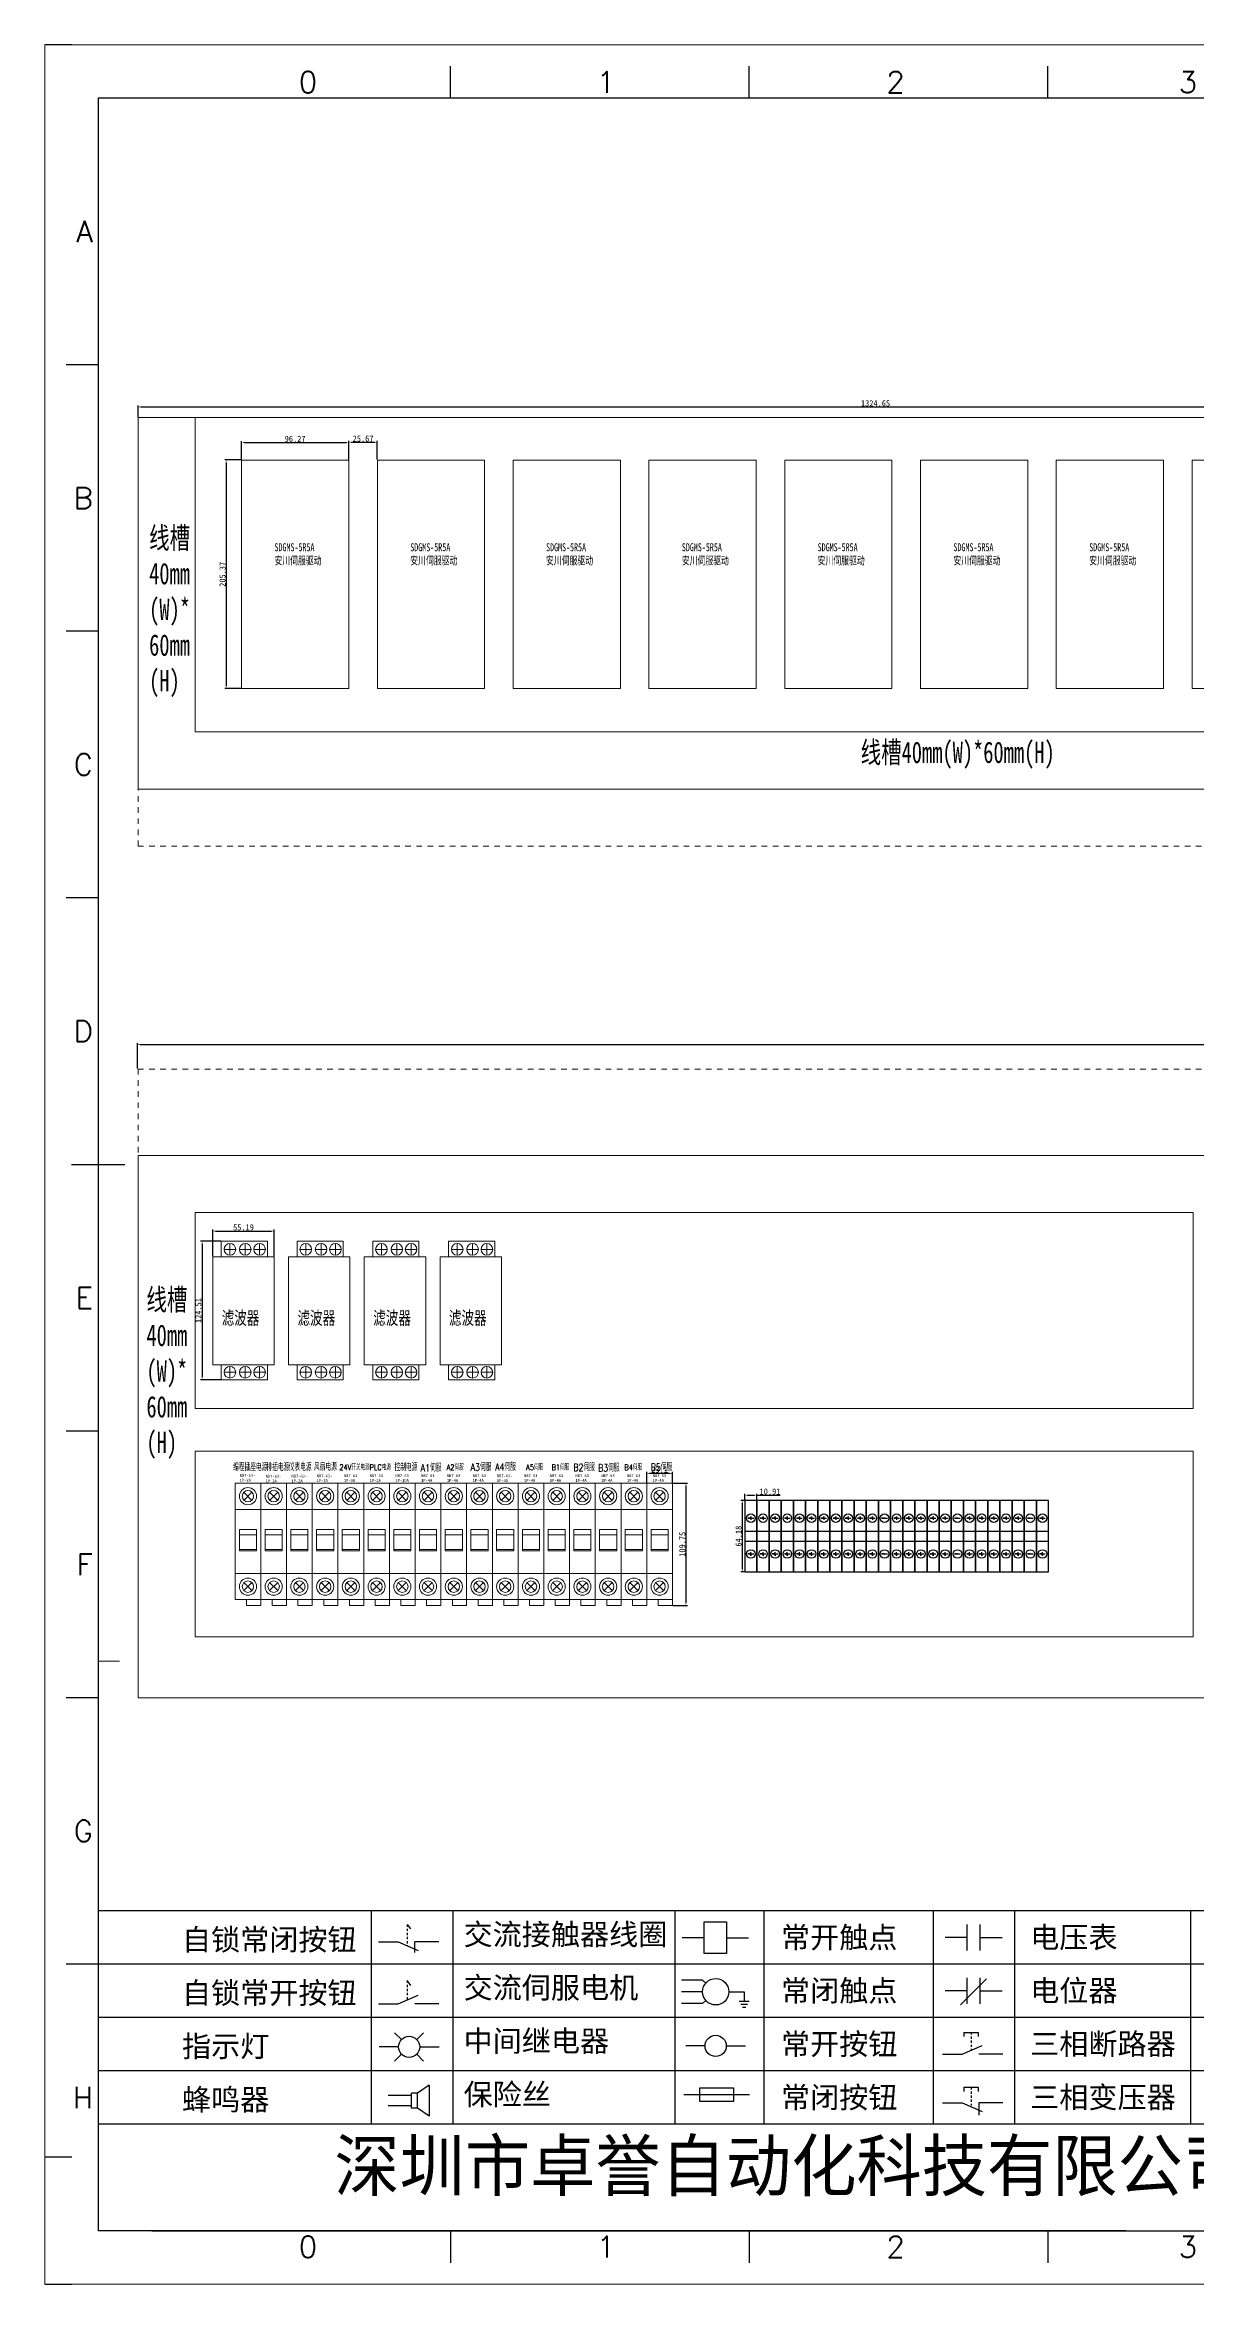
# Model space of a CAD drawing. Extents: x 33864 to 41687, y -3582 to -110.
# Drawn here: x 36451 to 37484, y -2121 to -110 of the extents above; entities that cross this region are included whole.
import ezdxf
from ezdxf.enums import TextEntityAlignment as Align

# ---------------------------------------------------------------- set-up
doc = ezdxf.new("R2010")
doc.units = 0
doc.header["$MEASUREMENT"] = 0
doc.linetypes.add('10', pattern=[20, 5, -5, 5, -5])
for name, color, linetype in [('AE_BOR', 1, 'Continuous'), ('TEXT', 2, 'Continuous'), ('细实线层', 7, 'Continuous')]:
    doc.layers.add(name, color=color, linetype=linetype)
doc.styles.add('ST', font='', dxfattribs={"width": 0.8, "height": 300})
doc.styles.add('WD', font='romans.shx', dxfattribs={"bigfont": 'gbcbig.shx'})
doc.styles.add('宋', font='', dxfattribs={"width": 0.7})
doc.styles.add('汉字', font='')
doc.styles.get('ST').set_extended_font_data('SimSun')
doc.styles.get('宋').set_extended_font_data('SimSun')
doc.styles.get('汉字').set_extended_font_data('新宋体')
doc.dimstyles.new('AM_ISO', dxfattribs={"dimtxt": 5.5, "dimasz": 2.5, "dimexe": 1.25, "dimexo": 0.5, "dimgap": 0.5, "dimtad": 1, "dimdsep": 46, "dimtxsty": 'Standard', "dimcen": 0, "dimclrd": 5, "dimclre": 5, "dimclrt": 1, "dimadec": 0, "dimazin": 2, "dimtp": 0.1, "dimtm": 0.1, "dimtfac": 0.71, "dimtmove": 0, "dimatfit": 3, "dimfxl": 1, "dimtfillclr": 6, "dimlwd": -1, "dimlwe": -1, "dimarcsym": 0})

# ---------------------------------------------------------------- blocks, each defined once
blk = doc.blocks.new('NB7-1P')
at = {"lineweight": 0}
for p, q in [((6.2, 69.5), (11.8, 75.2)), ((6.2, 75.2), (11.8, 69.5)), ((3, 45.3), (15, 45.3)), ((3, 35.2), (15, 35.2)), ((6.2, 12), (11.8, 6.3)), ((6.2, 6.3), (11.8, 12))]:
    blk.add_line(p, q, dxfattribs=at)
for points in [[(0, 81.5), (18, 81.5), (18, 0), (0, 0)], [(18, 63.2), (0, 63.2), (0, 18.2), (18, 18.2)], [(3, 49.2), (15, 49.2), (15, 34.2), (3, 34.2)], [(8, 0), (18, 0), (18, -4), (8, -4)]]:
    blk.add_lwpolyline(points, close=True, dxfattribs=at)
for centre, radius in [((9, 72.4), 6), ((9, 72.4), 4), ((9, 9.1), 6), ((9, 9.1), 4)]:
    blk.add_circle(centre, radius, dxfattribs=at)
at = {"lineweight": 0, "style": 'WD', "width": 0.8}
for tag, p in [('断路器', (9, 93.5)), ('回路编号', (9, 89.5)), ('注释', (9, 85.5))]:
    blk.add_attdef(tag, text='', height=3, dxfattribs=at).set_placement(p, align=Align.MIDDLE)
blk = doc.blocks.new('*D109')
at = {"layer": 'Defpoints', "color": 0, "lineweight": 0}
for p in [(39226.3, -1007.7), (36534, -1029.6), (39226.3, -1029.6)]:
    blk.add_point(p, dxfattribs=at)
at = {"layer": '细实线层', "color": 5}
for p, q in [((36534, -1029.1), (36534, -1006.5)), ((36536.5, -1007.7), (39223.8, -1007.7)), ((39226.3, -1029.1), (39226.3, -1006.5))]:
    blk.add_line(p, q, dxfattribs=at)
at = {"layer": '细实线层', "color": 5, "lineweight": 0}
for points in [[(36536.5, -1007.3), (36536.5, -1008.2), (36534, -1007.7)], [(39223.8, -1008.2), (39223.8, -1007.3), (39226.3, -1007.7)]]:
    blk.add_solid(points, dxfattribs=at)
at = {"layer": '细实线层', "color": 1, "lineweight": 0, "insert": (37880.1, -1004.5), "char_height": 5.5, "attachment_point": 5}
blk.add_mtext('2097', dxfattribs=at)
blk = doc.blocks.new('*D121')
at = {"layer": 'Defpoints', "color": 0, "lineweight": 0}
for p in [(37079.5, -1417.2), (37090.4, -1412.5), (37090.4, -1417.2)]:
    blk.add_point(p, dxfattribs=at)
at = {"layer": '细实线层', "color": 5}
for p, q in [((37079.5, -1416.7), (37079.5, -1411.2)), ((37082, -1412.5), (37087.9, -1412.5)), ((37090.4, -1416.7), (37090.4, -1411.2)), ((37090.4, -1412.5), (37111.3, -1412.5))]:
    blk.add_line(p, q, dxfattribs=at)
at = {"layer": '细实线层', "color": 5, "lineweight": 0}
for points in [[(37082, -1412.1), (37082, -1412.9), (37079.5, -1412.5)], [(37087.9, -1412.9), (37087.9, -1412.1), (37090.4, -1412.5)]]:
    blk.add_solid(points, dxfattribs=at)
at = {"layer": '细实线层', "color": 1, "lineweight": 0, "insert": (37102.1, -1409.2), "char_height": 5.5, "attachment_point": 5}
blk.add_mtext('10.91', dxfattribs=at)
blk = doc.blocks.new('*D122')
at = {"layer": 'Defpoints', "color": 0, "lineweight": 0}
for p in [(37079.5, -1417.2), (37077.2, -1481.3), (37079.5, -1481.3)]:
    blk.add_point(p, dxfattribs=at)
at = {"layer": '细实线层', "color": 5}
for p, q in [((37079, -1417.2), (37075.9, -1417.2)), ((37077.2, -1419.7), (37077.2, -1478.8)), ((37079, -1481.3), (37075.9, -1481.3))]:
    blk.add_line(p, q, dxfattribs=at)
at = {"layer": '细实线层', "color": 5, "lineweight": 0}
for points in [[(37077.6, -1419.7), (37076.8, -1419.7), (37077.2, -1417.2)], [(37076.8, -1478.8), (37077.6, -1478.8), (37077.2, -1481.3)]]:
    blk.add_solid(points, dxfattribs=at)
at = {"layer": '细实线层', "color": 1, "lineweight": 0, "insert": (37073.9, -1449.3), "char_height": 5.5, "attachment_point": 5, "rotation": 90}
blk.add_mtext('64.18', dxfattribs=at)
blk = doc.blocks.new('*D144')
at = {"layer": 'Defpoints', "color": 0, "lineweight": 0}
for p in [(37014.5, -1401.7), (37014.5, -1511.5), (37026.6, -1511.5)]:
    blk.add_point(p, dxfattribs=at)
at = {"layer": '细实线层', "color": 5}
for p, q in [((37015, -1401.7), (37027.9, -1401.7)), ((37026.6, -1404.2), (37026.6, -1509)), ((37015, -1511.5), (37027.9, -1511.5))]:
    blk.add_line(p, q, dxfattribs=at)
at = {"layer": '细实线层', "color": 5, "lineweight": 0}
for points in [[(37027.1, -1404.2), (37026.2, -1404.2), (37026.6, -1401.7)], [(37026.2, -1509), (37027.1, -1509), (37026.6, -1511.5)]]:
    blk.add_solid(points, dxfattribs=at)
at = {"layer": '细实线层', "color": 1, "lineweight": 0, "insert": (37023.4, -1456.6), "char_height": 5.5, "attachment_point": 5, "rotation": 90}
blk.add_mtext('109.75', dxfattribs=at)
blk = doc.blocks.new('*D157')
at = {"layer": 'Defpoints', "color": 0, "lineweight": 0}
for p in [(36609.4, -1184.3), (36592.1, -1308.8), (36609.4, -1308.8)]:
    blk.add_point(p, dxfattribs=at)
at = {"layer": '细实线层', "color": 5}
for p, q in [((36608.9, -1184.3), (36590.8, -1184.3)), ((36592.1, -1186.8), (36592.1, -1306.3)), ((36608.9, -1308.8), (36590.8, -1308.8))]:
    blk.add_line(p, q, dxfattribs=at)
at = {"layer": '细实线层', "color": 5, "lineweight": 0}
for points in [[(36592.5, -1186.8), (36591.7, -1186.8), (36592.1, -1184.3)], [(36591.7, -1306.3), (36592.5, -1306.3), (36592.1, -1308.8)]]:
    blk.add_solid(points, dxfattribs=at)
at = {"layer": '细实线层', "color": 1, "lineweight": 0, "insert": (36588.8, -1246.6), "char_height": 5.5, "attachment_point": 5, "rotation": 90}
blk.add_mtext('124.51', dxfattribs=at)
blk = doc.blocks.new('*D158')
at = {"layer": 'Defpoints', "color": 0, "lineweight": 0}
for p in [(36656.9, -1175.2), (36601.7, -1198.4), (36656.9, -1198.4)]:
    blk.add_point(p, dxfattribs=at)
at = {"layer": '细实线层', "color": 5}
for p, q in [((36601.7, -1197.9), (36601.7, -1173.9)), ((36604.2, -1175.2), (36654.4, -1175.2)), ((36656.9, -1197.9), (36656.9, -1173.9))]:
    blk.add_line(p, q, dxfattribs=at)
at = {"layer": '细实线层', "color": 5, "lineweight": 0}
for points in [[(36604.2, -1174.8), (36604.2, -1175.6), (36601.7, -1175.2)], [(36654.4, -1175.6), (36654.4, -1174.8), (36656.9, -1175.2)]]:
    blk.add_solid(points, dxfattribs=at)
at = {"layer": '细实线层', "color": 1, "lineweight": 0, "insert": (36629.3, -1171.9), "char_height": 5.5, "attachment_point": 5}
blk.add_mtext('55.19', dxfattribs=at)
blk = doc.blocks.new('*D166')
at = {"layer": 'Defpoints', "color": 0, "lineweight": 0}
for p in [(36627.6, -482.5), (36723.9, -466.8), (36723.9, -482.5)]:
    blk.add_point(p, dxfattribs=at)
at = {"layer": '细实线层', "color": 5}
for p, q in [((36627.6, -482), (36627.6, -465.5)), ((36630.1, -466.8), (36721.4, -466.8)), ((36723.9, -482), (36723.9, -465.5))]:
    blk.add_line(p, q, dxfattribs=at)
at = {"layer": '细实线层', "color": 5, "lineweight": 0}
for points in [[(36630.1, -466.3), (36630.1, -467.2), (36627.6, -466.8)], [(36721.4, -467.2), (36721.4, -466.3), (36723.9, -466.8)]]:
    blk.add_solid(points, dxfattribs=at)
at = {"layer": '细实线层', "color": 1, "lineweight": 0, "insert": (36675.7, -463.5), "char_height": 5.5, "attachment_point": 5}
blk.add_mtext('96.27', dxfattribs=at)
blk = doc.blocks.new('*D167')
at = {"layer": 'Defpoints', "color": 0, "lineweight": 0}
for p in [(36627.6, -482.5), (36613.7, -687.9), (36627.6, -687.9)]:
    blk.add_point(p, dxfattribs=at)
at = {"layer": '细实线层', "color": 5}
for p, q in [((36627.1, -482.5), (36612.5, -482.5)), ((36613.7, -485), (36613.7, -685.4)), ((36627.1, -687.9), (36612.5, -687.9))]:
    blk.add_line(p, q, dxfattribs=at)
at = {"layer": '细实线层', "color": 5, "lineweight": 0}
for points in [[(36614.1, -485), (36613.3, -485), (36613.7, -482.5)], [(36613.3, -685.4), (36614.1, -685.4), (36613.7, -687.9)]]:
    blk.add_solid(points, dxfattribs=at)
at = {"layer": '细实线层', "color": 1, "lineweight": 0, "insert": (36610.5, -585.2), "char_height": 5.5, "attachment_point": 5, "rotation": 90}
blk.add_mtext('205.37', dxfattribs=at)
blk = doc.blocks.new('*D168')
at = {"layer": 'Defpoints', "color": 0, "lineweight": 0}
for p in [(37859.3, -434.8), (36534.6, -444.4), (37859.3, -444.4)]:
    blk.add_point(p, dxfattribs=at)
at = {"layer": '细实线层', "color": 5}
for p, q in [((36534.6, -443.9), (36534.6, -433.6)), ((36537.1, -434.8), (37856.8, -434.8)), ((37859.3, -443.9), (37859.3, -433.6))]:
    blk.add_line(p, q, dxfattribs=at)
at = {"layer": '细实线层', "color": 5, "lineweight": 0}
for points in [[(36537.1, -434.4), (36537.1, -435.3), (36534.6, -434.8)], [(37856.8, -435.3), (37856.8, -434.4), (37859.3, -434.8)]]:
    blk.add_solid(points, dxfattribs=at)
at = {"layer": '细实线层', "color": 1, "lineweight": 0, "insert": (37196.9, -431.6), "char_height": 5.5, "attachment_point": 5}
blk.add_mtext('1324.65', dxfattribs=at)
blk = doc.blocks.new('*D196')
at = {"layer": 'Defpoints', "color": 0, "lineweight": 0}
for p in [(36723.9, -482.5), (36749.5, -466.5), (36749.5, -482.5)]:
    blk.add_point(p, dxfattribs=at)
at = {"layer": '细实线层', "color": 5}
for p, q in [((36723.9, -482), (36723.9, -465.3)), ((36726.4, -466.5), (36747, -466.5)), ((36749.5, -482), (36749.5, -465.3))]:
    blk.add_line(p, q, dxfattribs=at)
at = {"layer": '细实线层', "color": 5, "lineweight": 0}
for points in [[(36726.4, -466.1), (36726.4, -466.9), (36723.9, -466.5)], [(36747, -466.9), (36747, -466.1), (36749.5, -466.5)]]:
    blk.add_solid(points, dxfattribs=at)
at = {"layer": '细实线层', "color": 1, "lineweight": 0, "insert": (36736.7, -463.3), "char_height": 5.5, "attachment_point": 5}
blk.add_mtext('25.67', dxfattribs=at)
blk = doc.blocks.new('*D197')
at = {"layer": 'Defpoints', "color": 0, "lineweight": 0}
for p in [(36991.4, -1401.7), (37014.5, -1392.8), (37014.5, -1401.7)]:
    blk.add_point(p, dxfattribs=at)
at = {"layer": '细实线层', "color": 5}
for p, q in [((36991.4, -1401.2), (36991.4, -1391.6)), ((36993.9, -1392.8), (37012, -1392.8)), ((37014.5, -1401.2), (37014.5, -1391.6))]:
    blk.add_line(p, q, dxfattribs=at)
at = {"layer": '细实线层', "color": 5, "lineweight": 0}
for points in [[(36993.9, -1392.4), (36993.9, -1393.3), (36991.4, -1392.8)], [(37012, -1393.3), (37012, -1392.4), (37014.5, -1392.8)]]:
    blk.add_solid(points, dxfattribs=at)
at = {"layer": '细实线层', "color": 1, "lineweight": 0, "insert": (37003, -1389.6), "char_height": 5.5, "attachment_point": 5}
blk.add_mtext('23.1', dxfattribs=at)

msp = doc.modelspace()

# ---------------------------------------------------------------- linework, layer by layer
for p, q in [((39248.303, -157.401), (36498.834, -157.401)), ((36498.834, -157.401), (36498.834, -2073.408)), ((37084.923, -1433.208), (37084.923, -1431.668)), ((37084.923, -1431.668), (37084.923, -1434.748)), ((37095.833, -1433.208), (37095.833, -1431.668)), ((37095.833, -1431.668), (37095.833, -1434.748)), ((37106.744, -1433.208), (37106.744, -1431.668)), ((37106.744, -1431.668), (37106.744, -1434.748)), ((37117.654, -1433.208), (37117.654, -1431.668)), ((37117.654, -1431.668), (37117.654, -1434.748)), ((37128.565, -1433.208), (37128.565, -1431.668)), ((37128.565, -1431.668), (37128.565, -1434.748)), ((37139.475, -1433.208), (37139.475, -1431.668)), ((37139.475, -1431.668), (37139.475, -1434.748)), ((37150.385, -1433.208), (37150.385, -1431.668)), ((37150.385, -1431.668), (37150.385, -1434.748)), ((37161.296, -1433.208), (37161.296, -1431.668)), ((37161.296, -1431.668), (37161.296, -1434.748)), ((37172.206, -1433.208), (37172.206, -1431.668)), ((37172.206, -1431.668), (37172.206, -1434.748)), ((37183.117, -1433.208), (37183.117, -1431.668)), ((37183.117, -1431.668), (37183.117, -1434.748)), ((37194.027, -1433.208), (37194.027, -1431.668)), ((37194.027, -1431.668), (37194.027, -1434.748)), ((37215.848, -1433.208), (37215.848, -1431.668)), ((37215.848, -1431.668), (37215.848, -1434.748)), ((37226.758, -1433.208), (37226.758, -1431.668)), ((37226.758, -1431.668), (37226.758, -1434.748)), ((37237.668, -1433.208), (37237.668, -1431.668)), ((37237.668, -1431.668), (37237.668, -1434.748)), ((37248.579, -1433.208), (37248.579, -1431.668)), ((37248.579, -1431.668), (37248.579, -1434.748)), ((37259.489, -1433.208), (37259.489, -1431.668)), ((37259.489, -1431.668), (37259.489, -1434.748)), ((37281.31, -1433.208), (37281.31, -1431.668)), ((37281.31, -1431.668), (37281.31, -1434.748)), ((37292.22, -1433.208), (37292.22, -1431.668)), ((37292.22, -1431.668), (37292.22, -1434.748)), ((37303.131, -1433.208), (37303.131, -1431.668)), ((37303.131, -1431.668), (37303.131, -1434.748)), ((37314.041, -1433.208), (37314.041, -1431.668)), ((37314.041, -1431.668), (37314.041, -1434.748)), ((37324.952, -1433.208), (37324.952, -1431.668)), ((37324.952, -1431.668), (37324.952, -1434.748)), ((37346.772, -1433.208), (37346.772, -1431.668)), ((37346.772, -1431.668), (37346.772, -1434.748)), ((36547.022, -2073.408), (39224.641, -2073.408))]:
    msp.add_line(p, q)
at = {"lineweight": 0}
for p, q in [((36534.605, -444.405), (36534.605, -778.134)), ((36585.948, -444.405), (36585.948, -726.791)), ((36617.151, -1186.413), (36617.151, -1196.833)), ((36630.946, -1186.413), (36630.946, -1196.833)), ((36643.782, -1186.413), (36643.782, -1196.833)), ((36685.18, -1186.413), (36685.18, -1196.833)), ((36698.975, -1186.413), (36698.975, -1196.833)), ((36711.811, -1186.413), (36711.811, -1196.833)), ((36753.21, -1186.413), (36753.21, -1196.833)), ((36767.005, -1186.413), (36767.005, -1196.833)), ((36779.841, -1186.413), (36779.841, -1196.833)), ((36821.239, -1186.413), (36821.239, -1196.833)), ((36835.034, -1186.413), (36835.034, -1196.833)), ((36847.87, -1186.413), (36847.87, -1196.833)), ((36601.707, -1198.37), (36656.901, -1198.37)), ((36611.941, -1191.623), (36622.361, -1191.623)), ((36625.736, -1191.623), (36636.155, -1191.623)), ((36638.572, -1191.623), (36648.992, -1191.623)), ((36669.736, -1198.37), (36724.93, -1198.37)), ((36679.971, -1191.623), (36690.39, -1191.623)), ((36693.766, -1191.623), (36704.185, -1191.623)), ((36706.602, -1191.623), (36717.021, -1191.623)), ((36737.766, -1198.37), (36792.96, -1198.37)), ((36748, -1191.623), (36758.42, -1191.623)), ((36761.795, -1191.623), (36772.214, -1191.623)), ((36774.631, -1191.623), (36785.051, -1191.623)), ((36805.795, -1198.37), (36860.989, -1198.37)), ((36816.03, -1191.623), (36826.449, -1191.623)), ((36829.824, -1191.623), (36840.244, -1191.623)), ((36842.661, -1191.623), (36853.08, -1191.623)), ((36611.941, -1302.07), (36622.361, -1302.07)), ((36617.151, -1296.861), (36617.151, -1307.28)), ((36625.736, -1302.07), (36636.155, -1302.07)), ((36630.946, -1296.861), (36630.946, -1307.28)), ((36638.572, -1302.07), (36648.992, -1302.07)), ((36643.782, -1296.861), (36643.782, -1307.28)), ((36679.971, -1302.07), (36690.39, -1302.07)), ((36685.18, -1296.861), (36685.18, -1307.28)), ((36693.766, -1302.07), (36704.185, -1302.07)), ((36698.975, -1296.861), (36698.975, -1307.28)), ((36706.602, -1302.07), (36717.021, -1302.07)), ((36711.811, -1296.861), (36711.811, -1307.28)), ((36748, -1302.07), (36758.42, -1302.07)), ((36753.21, -1296.861), (36753.21, -1307.28)), ((36761.795, -1302.07), (36772.214, -1302.07)), ((36767.005, -1296.861), (36767.005, -1307.28)), ((36774.631, -1302.07), (36785.051, -1302.07)), ((36779.841, -1296.861), (36779.841, -1307.28)), ((36816.03, -1302.07), (36826.449, -1302.07)), ((36821.239, -1296.861), (36821.239, -1307.28)), ((36829.824, -1302.07), (36840.244, -1302.07)), ((36835.034, -1296.861), (36835.034, -1307.28)), ((36842.661, -1302.07), (36853.08, -1302.07)), ((36847.87, -1296.861), (36847.87, -1307.28))]:
    msp.add_line(p, q, dxfattribs=at)
at = {"color": 0}
for p, q in [((37079.468, -1444.76), (37352.227, -1444.76)), ((37084.923, -1433.208), (37082.356, -1433.208)), ((37082.356, -1433.208), (37087.49, -1433.208)), ((37095.833, -1433.208), (37093.266, -1433.208)), ((37093.266, -1433.208), (37098.401, -1433.208)), ((37106.744, -1433.208), (37104.177, -1433.208)), ((37104.177, -1433.208), (37109.311, -1433.208)), ((37117.654, -1433.208), (37115.087, -1433.208)), ((37115.087, -1433.208), (37120.221, -1433.208)), ((37128.565, -1433.208), (37125.997, -1433.208)), ((37125.997, -1433.208), (37131.132, -1433.208)), ((37139.475, -1433.208), (37136.908, -1433.208)), ((37136.908, -1433.208), (37142.042, -1433.208)), ((37150.385, -1433.208), (37147.818, -1433.208)), ((37147.818, -1433.208), (37152.953, -1433.208)), ((37161.296, -1433.208), (37158.729, -1433.208)), ((37158.729, -1433.208), (37163.863, -1433.208)), ((37172.206, -1433.208), (37169.639, -1433.208)), ((37169.639, -1433.208), (37174.773, -1433.208)), ((37183.117, -1433.208), (37180.549, -1433.208)), ((37180.549, -1433.208), (37185.684, -1433.208)), ((37194.027, -1433.208), (37191.46, -1433.208)), ((37191.46, -1433.208), (37196.594, -1433.208)), ((37204.937, -1433.208), (37202.37, -1433.208)), ((37202.37, -1433.208), (37207.504, -1433.208)), ((37215.848, -1433.208), (37213.281, -1433.208)), ((37213.281, -1433.208), (37218.415, -1433.208)), ((37226.758, -1433.208), (37224.191, -1433.208)), ((37224.191, -1433.208), (37229.325, -1433.208)), ((37237.668, -1433.208), (37235.101, -1433.208)), ((37235.101, -1433.208), (37240.236, -1433.208)), ((37248.579, -1433.208), (37246.012, -1433.208)), ((37246.012, -1433.208), (37251.146, -1433.208)), ((37259.489, -1433.208), (37256.922, -1433.208)), ((37256.922, -1433.208), (37262.056, -1433.208)), ((37270.4, -1433.208), (37267.832, -1433.208)), ((37267.832, -1433.208), (37272.967, -1433.208)), ((37281.31, -1433.208), (37278.743, -1433.208)), ((37278.743, -1433.208), (37283.877, -1433.208)), ((37292.22, -1433.208), (37289.653, -1433.208)), ((37289.653, -1433.208), (37294.788, -1433.208)), ((37303.131, -1433.208), (37300.564, -1433.208)), ((37300.564, -1433.208), (37305.698, -1433.208)), ((37314.041, -1433.208), (37311.474, -1433.208)), ((37311.474, -1433.208), (37316.608, -1433.208)), ((37324.952, -1433.208), (37322.384, -1433.208)), ((37322.384, -1433.208), (37327.519, -1433.208)), ((37335.862, -1433.208), (37333.295, -1433.208)), ((37333.295, -1433.208), (37338.429, -1433.208)), ((37346.772, -1433.208), (37344.205, -1433.208)), ((37344.205, -1433.208), (37349.339, -1433.208)), ((37079.468, -1453.745), (37352.227, -1453.745)), ((37084.923, -1465.297), (37082.356, -1465.297)), ((37082.356, -1465.297), (37087.49, -1465.297)), ((37084.923, -1466.838), (37084.923, -1463.757)), ((37084.923, -1465.297), (37084.923, -1466.838)), ((37095.833, -1465.297), (37093.266, -1465.297)), ((37093.266, -1465.297), (37098.401, -1465.297)), ((37095.833, -1466.838), (37095.833, -1463.757)), ((37095.833, -1465.297), (37095.833, -1466.838)), ((37106.744, -1465.297), (37104.177, -1465.297)), ((37104.177, -1465.297), (37109.311, -1465.297)), ((37106.744, -1466.838), (37106.744, -1463.757)), ((37106.744, -1465.297), (37106.744, -1466.838)), ((37117.654, -1465.297), (37115.087, -1465.297)), ((37115.087, -1465.297), (37120.221, -1465.297)), ((37117.654, -1466.838), (37117.654, -1463.757)), ((37117.654, -1465.297), (37117.654, -1466.838)), ((37128.565, -1465.297), (37125.997, -1465.297)), ((37125.997, -1465.297), (37131.132, -1465.297)), ((37128.565, -1466.838), (37128.565, -1463.757)), ((37128.565, -1465.297), (37128.565, -1466.838)), ((37139.475, -1465.297), (37136.908, -1465.297)), ((37136.908, -1465.297), (37142.042, -1465.297)), ((37139.475, -1466.838), (37139.475, -1463.757)), ((37139.475, -1465.297), (37139.475, -1466.838)), ((37150.385, -1465.297), (37147.818, -1465.297)), ((37147.818, -1465.297), (37152.953, -1465.297)), ((37150.385, -1466.838), (37150.385, -1463.757)), ((37150.385, -1465.297), (37150.385, -1466.838)), ((37161.296, -1465.297), (37158.729, -1465.297)), ((37158.729, -1465.297), (37163.863, -1465.297)), ((37161.296, -1466.838), (37161.296, -1463.757)), ((37161.296, -1465.297), (37161.296, -1466.838)), ((37172.206, -1465.297), (37169.639, -1465.297)), ((37169.639, -1465.297), (37174.773, -1465.297)), ((37172.206, -1466.838), (37172.206, -1463.757)), ((37172.206, -1465.297), (37172.206, -1466.838)), ((37183.117, -1465.297), (37180.549, -1465.297)), ((37180.549, -1465.297), (37185.684, -1465.297)), ((37183.117, -1466.838), (37183.117, -1463.757)), ((37183.117, -1465.297), (37183.117, -1466.838)), ((37194.027, -1465.297), (37191.46, -1465.297)), ((37191.46, -1465.297), (37196.594, -1465.297)), ((37194.027, -1466.838), (37194.027, -1463.757)), ((37194.027, -1465.297), (37194.027, -1466.838)), ((37204.937, -1465.297), (37202.37, -1465.297)), ((37202.37, -1465.297), (37207.504, -1465.297)), ((37215.848, -1465.297), (37213.281, -1465.297)), ((37213.281, -1465.297), (37218.415, -1465.297)), ((37215.848, -1466.838), (37215.848, -1463.757)), ((37215.848, -1465.297), (37215.848, -1466.838)), ((37226.758, -1465.297), (37224.191, -1465.297)), ((37224.191, -1465.297), (37229.325, -1465.297)), ((37226.758, -1466.838), (37226.758, -1463.757)), ((37226.758, -1465.297), (37226.758, -1466.838)), ((37237.668, -1465.297), (37235.101, -1465.297)), ((37235.101, -1465.297), (37240.236, -1465.297)), ((37237.668, -1466.838), (37237.668, -1463.757)), ((37237.668, -1465.297), (37237.668, -1466.838)), ((37248.579, -1465.297), (37246.012, -1465.297)), ((37246.012, -1465.297), (37251.146, -1465.297)), ((37248.579, -1466.838), (37248.579, -1463.757)), ((37248.579, -1465.297), (37248.579, -1466.838)), ((37259.489, -1465.297), (37256.922, -1465.297)), ((37256.922, -1465.297), (37262.056, -1465.297)), ((37259.489, -1466.838), (37259.489, -1463.757)), ((37259.489, -1465.297), (37259.489, -1466.838)), ((37270.4, -1465.297), (37267.832, -1465.297)), ((37267.832, -1465.297), (37272.967, -1465.297)), ((37281.31, -1465.297), (37278.743, -1465.297)), ((37278.743, -1465.297), (37283.877, -1465.297)), ((37281.31, -1466.838), (37281.31, -1463.757)), ((37281.31, -1465.297), (37281.31, -1466.838)), ((37292.22, -1465.297), (37289.653, -1465.297)), ((37289.653, -1465.297), (37294.788, -1465.297)), ((37292.22, -1466.838), (37292.22, -1463.757)), ((37292.22, -1465.297), (37292.22, -1466.838)), ((37303.131, -1465.297), (37300.564, -1465.297)), ((37300.564, -1465.297), (37305.698, -1465.297)), ((37303.131, -1466.838), (37303.131, -1463.757)), ((37303.131, -1465.297), (37303.131, -1466.838)), ((37314.041, -1465.297), (37311.474, -1465.297)), ((37311.474, -1465.297), (37316.608, -1465.297)), ((37314.041, -1466.838), (37314.041, -1463.757)), ((37314.041, -1465.297), (37314.041, -1466.838)), ((37324.952, -1465.297), (37322.384, -1465.297)), ((37322.384, -1465.297), (37327.519, -1465.297)), ((37324.952, -1466.838), (37324.952, -1463.757)), ((37324.952, -1465.297), (37324.952, -1466.838)), ((37335.862, -1465.297), (37333.295, -1465.297)), ((37333.295, -1465.297), (37338.429, -1465.297)), ((37346.772, -1465.297), (37344.205, -1465.297)), ((37344.205, -1465.297), (37349.339, -1465.297)), ((37346.772, -1466.838), (37346.772, -1463.757)), ((37346.772, -1465.297), (37346.772, -1466.838))]:
    msp.add_line(p, q, dxfattribs=at)
at = {"lineweight": 9, "ltscale": 0.1}
for p, q in [((36498.834, -1561.558), (36517.989, -1561.558)), ((37421.726, -2073.408), (37703.969, -2073.408))]:
    msp.add_line(p, q, dxfattribs=at)
at = {"linetype": 'ByBlock'}
for p, q in [((39248.303, -1786.007), (36498.834, -1786.007)), ((36776.265, -1798.235), (36776.265, -1800.296)), ((36776.265, -1798.235), (36779.2, -1801.926)), ((36776.265, -1801.936), (36776.265, -1803.996)), ((36776.265, -1805.636), (36776.265, -1807.697)), ((36776.265, -1809.337), (36776.265, -1811.398)), ((37042.894, -1810.011), (37023.229, -1810.011)), ((37063.028, -1810.011), (37082.693, -1810.011)), ((37279.067, -1809.738), (37259.402, -1809.738)), ((37279.067, -1821.401), (37279.067, -1798.076)), ((37290.784, -1821.401), (37290.784, -1798.076)), ((37290.784, -1809.738), (37310.449, -1809.738)), ((36750.499, -1813.765), (36768.291, -1813.765)), ((36768.291, -1813.765), (36786.282, -1821.48)), ((36776.265, -1813.037), (36776.265, -1815.098)), ((36776.265, -1816.738), (36776.265, -1817.185)), ((36783.067, -1823.318), (36783.067, -1813.765)), ((36804.779, -1813.765), (36783.067, -1813.765)), ((39248.303, -1833.907), (36498.834, -1833.907)), ((36779.65, -1853), (36776.265, -1848.549)), ((36776.265, -1848.549), (36776.265, -1850.61)), ((37041.511, -1848.093), (37022.646, -1848.093)), ((37041.511, -1848.093), (37044.495, -1850.74)), ((37296.431, -1846.966), (37273.3, -1870.319)), ((37279.067, -1869.301), (37279.067, -1845.976)), ((37290.784, -1869.301), (37290.784, -1845.976)), ((36750.499, -1869.472), (36768.291, -1869.472)), ((36768.291, -1869.472), (36786.282, -1861.758)), ((36776.265, -1852.25), (36776.265, -1854.311)), ((36776.265, -1855.95), (36776.265, -1858.011)), ((36776.265, -1859.651), (36776.265, -1861.712)), ((36776.265, -1863.352), (36776.265, -1865.413)), ((36804.779, -1869.472), (36783.067, -1869.472)), ((37041.511, -1858.597), (37022.646, -1858.597)), ((37041.511, -1869.101), (37022.646, -1869.101)), ((37041.511, -1869.101), (37044.495, -1866.454)), ((37065.188, -1858.597), (37078.88, -1858.597)), ((37074.375, -1866.934), (37083.386, -1866.934)), ((37075.831, -1869.768), (37081.93, -1869.768)), ((37078.88, -1858.597), (37078.88, -1866.934)), ((37279.067, -1857.639), (37259.402, -1857.639)), ((37290.784, -1857.639), (37310.449, -1857.639)), ((39248.303, -1881.807), (36498.834, -1881.807)), ((37077.311, -1872.436), (37080.449, -1872.436)), ((36768.541, -1908.09), (36751.165, -1908.09)), ((36765.041, -1895.368), (36771.184, -1901.511)), ((36791.056, -1895.368), (36784.913, -1901.511)), ((36787.556, -1908.09), (36804.932, -1908.09)), ((37043.842, -1907.212), (37026.466, -1907.212)), ((37062.857, -1907.212), (37080.233, -1907.212)), ((37274.732, -1914.719), (37292.723, -1907.005)), ((37276.285, -1895.031), (37289.129, -1895.031)), ((37276.285, -1895.031), (37276.285, -1898.794)), ((37282.707, -1895.031), (37282.707, -1897.091)), ((37282.707, -1898.731), (37282.707, -1900.792)), ((37282.707, -1902.432), (37282.707, -1904.493)), ((37282.707, -1906.133), (37282.707, -1908.193)), ((37282.707, -1909.833), (37282.707, -1911.3)), ((37289.129, -1895.031), (37289.129, -1898.794)), ((39248.303, -1929.707), (36498.834, -1929.707)), ((36765.041, -1920.811), (36771.184, -1914.668)), ((36791.056, -1920.811), (36784.913, -1914.668)), ((37256.941, -1914.719), (37274.732, -1914.719)), ((37311.22, -1914.719), (37289.508, -1914.719)), ((36785.62, -1949.689), (36780.329, -1949.689)), ((36780.329, -1963.259), (36780.329, -1949.689)), ((36796.026, -1942.64), (36785.62, -1949.689)), ((36785.62, -1963.259), (36785.62, -1949.689)), ((36796.026, -1942.64), (36796.026, -1970.308)), ((37024.726, -1951.013), (37083.842, -1951.013)), ((37276.285, -1944.372), (37289.129, -1944.372)), ((37276.285, -1944.372), (37276.285, -1948.135)), ((37282.707, -1944.372), (37282.707, -1946.432)), ((37282.707, -1948.072), (37282.707, -1950.133)), ((37289.129, -1944.372), (37289.129, -1948.135)), ((36780.329, -1951.804), (36759.164, -1951.804)), ((36780.329, -1961.144), (36759.164, -1961.144)), ((36785.62, -1963.259), (36780.329, -1963.259)), ((36796.026, -1970.308), (36785.62, -1963.259)), ((37256.941, -1958.297), (37274.732, -1958.297)), ((37274.732, -1958.297), (37292.723, -1966.012)), ((37282.707, -1951.773), (37282.707, -1953.834)), ((37282.707, -1955.473), (37282.707, -1957.534)), ((37282.707, -1959.174), (37282.707, -1960.641)), ((37311.22, -1958.297), (37289.508, -1958.297)), ((37289.508, -1958.297), (37289.508, -1969.335)), ((39248.303, -1977.607), (36498.834, -1977.607))]:
    msp.add_line(p, q, dxfattribs=at)
at = {"lineweight": -2}
for p, q in [((36743.883, -1786.007), (36743.883, -1977.607)), ((36817.425, -1786.007), (36817.425, -1977.607)), ((37016.593, -1786.007), (37016.593, -1977.607)), ((37096.619, -1786.007), (37096.619, -1977.607)), ((37248.51, -1786.007), (37248.51, -1977.607)), ((37321.783, -1786.007), (37321.783, -1977.607)), ((37479.78, -1786.007), (37479.78, -1977.607))]:
    msp.add_line(p, q, dxfattribs=at)
at = {"ltscale": 2}
msp.add_line((37421.726, -2073.408), (36498.834, -2073.408), dxfattribs=at)
at = {"linetype": 'Continuous'}
for points in [[(37079.468, -1481.342), (37090.378, -1481.342), (37090.378, -1417.163), (37079.468, -1417.163)], [(37090.378, -1481.342), (37101.289, -1481.342), (37101.289, -1417.163), (37090.378, -1417.163)], [(37101.289, -1481.342), (37112.199, -1481.342), (37112.199, -1417.163), (37101.289, -1417.163)], [(37112.199, -1481.342), (37123.109, -1481.342), (37123.109, -1417.163), (37112.199, -1417.163)], [(37123.109, -1481.342), (37134.02, -1481.342), (37134.02, -1417.163), (37123.109, -1417.163)], [(37134.02, -1481.342), (37144.93, -1481.342), (37144.93, -1417.163), (37134.02, -1417.163)], [(37144.93, -1481.342), (37155.841, -1481.342), (37155.841, -1417.163), (37144.93, -1417.163)], [(37155.841, -1481.342), (37166.751, -1481.342), (37166.751, -1417.163), (37155.841, -1417.163)], [(37166.751, -1481.342), (37177.661, -1481.342), (37177.661, -1417.163), (37166.751, -1417.163)], [(37177.661, -1481.342), (37188.572, -1481.342), (37188.572, -1417.163), (37177.661, -1417.163)], [(37188.572, -1481.342), (37199.482, -1481.342), (37199.482, -1417.163), (37188.572, -1417.163)], [(37199.482, -1481.342), (37210.392, -1481.342), (37210.392, -1417.163), (37199.482, -1417.163)], [(37210.392, -1481.342), (37221.303, -1481.342), (37221.303, -1417.163), (37210.392, -1417.163)], [(37221.303, -1481.342), (37232.213, -1481.342), (37232.213, -1417.163), (37221.303, -1417.163)], [(37232.213, -1481.342), (37243.124, -1481.342), (37243.124, -1417.163), (37232.213, -1417.163)], [(37243.124, -1481.342), (37254.034, -1481.342), (37254.034, -1417.163), (37243.124, -1417.163)], [(37254.034, -1481.342), (37264.944, -1481.342), (37264.944, -1417.163), (37254.034, -1417.163)], [(37264.944, -1481.342), (37275.855, -1481.342), (37275.855, -1417.163), (37264.944, -1417.163)], [(37275.855, -1481.342), (37286.765, -1481.342), (37286.765, -1417.163), (37275.855, -1417.163)], [(37286.765, -1481.342), (37297.676, -1481.342), (37297.676, -1417.163), (37286.765, -1417.163)], [(37297.676, -1481.342), (37308.586, -1481.342), (37308.586, -1417.163), (37297.676, -1417.163)], [(37308.586, -1481.342), (37319.496, -1481.342), (37319.496, -1417.163), (37308.586, -1417.163)], [(37319.496, -1481.342), (37330.407, -1481.342), (37330.407, -1417.163), (37319.496, -1417.163)], [(37330.407, -1481.342), (37341.317, -1481.342), (37341.317, -1417.163), (37330.407, -1417.163)], [(37341.317, -1481.342), (37352.227, -1481.342), (37352.227, -1417.163), (37341.317, -1417.163)]]:
    msp.add_lwpolyline(points, close=True, dxfattribs=at)
at = {"linetype": 'ByBlock'}
for points in [[(37042.894, -1795.742), (37063.028, -1795.742), (37063.028, -1824.28), (37042.894, -1824.28)], [(37039.234, -1944.954), (37069.334, -1944.954), (37069.334, -1957.071), (37039.234, -1957.071)]]:
    msp.add_lwpolyline(points, close=True, dxfattribs=at)
at = {"lineweight": 0}
for centre in [(36617.151, -1191.623), (36630.946, -1191.623), (36643.782, -1191.623), (36685.18, -1191.623), (36698.975, -1191.623), (36711.811, -1191.623), (36753.21, -1191.623), (36767.005, -1191.623), (36779.841, -1191.623), (36821.239, -1191.623), (36835.034, -1191.623), (36847.87, -1191.623), (36617.151, -1302.07), (36630.946, -1302.07), (36643.782, -1302.07), (36685.18, -1302.07), (36698.975, -1302.07), (36711.811, -1302.07), (36753.21, -1302.07), (36767.005, -1302.07), (36779.841, -1302.07), (36821.239, -1302.07), (36835.034, -1302.07), (36847.87, -1302.07)]:
    msp.add_circle(centre, 5.21, dxfattribs=at)
for centre in [(37084.923, -1433.208), (37095.833, -1433.208), (37106.744, -1433.208), (37117.654, -1433.208), (37128.565, -1433.208), (37139.475, -1433.208), (37150.385, -1433.208), (37161.296, -1433.208), (37172.206, -1433.208), (37183.117, -1433.208), (37194.027, -1433.208), (37204.937, -1433.208), (37215.848, -1433.208), (37226.758, -1433.208), (37237.668, -1433.208), (37248.579, -1433.208), (37259.489, -1433.208), (37270.4, -1433.208), (37281.31, -1433.208), (37292.22, -1433.208), (37303.131, -1433.208), (37314.041, -1433.208), (37324.952, -1433.208), (37335.862, -1433.208), (37346.772, -1433.208)]:
    msp.add_circle(centre, 3.851)
at = {"color": 0}
for centre in [(37084.923, -1465.297), (37095.833, -1465.297), (37106.744, -1465.297), (37117.654, -1465.297), (37128.565, -1465.297), (37139.475, -1465.297), (37150.385, -1465.297), (37161.296, -1465.297), (37172.206, -1465.297), (37183.117, -1465.297), (37194.027, -1465.297), (37204.937, -1465.297), (37215.848, -1465.297), (37226.758, -1465.297), (37237.668, -1465.297), (37248.579, -1465.297), (37259.489, -1465.297), (37270.4, -1465.297), (37281.31, -1465.297), (37292.22, -1465.297), (37303.131, -1465.297), (37314.041, -1465.297), (37324.952, -1465.297), (37335.862, -1465.297), (37346.772, -1465.297)]:
    msp.add_circle(centre, 3.851, dxfattribs=at)
at = {"linetype": 'ByBlock'}
for centre, radius in [((37053.35, -1858.597), 11.838), ((36778.049, -1908.09), 9.508), ((37053.35, -1907.212), 9.508)]:
    msp.add_circle(centre, radius, dxfattribs=at)
at = {"layer": 'AE_BOR', "lineweight": 30}
for p, q in [((36475.171, -109.501), (36450.901, -109.501)), ((36450.901, -2007.018), (36475.171, -2007.018)), ((36450.901, -2121.308), (36475.171, -2121.308))]:
    msp.add_line(p, q, dxfattribs=at)
at = {"layer": 'AE_BOR', "color": 1, "lineweight": 15}
for p, q in [((36450.901, -109.501), (39296.171, -109.501)), ((36450.901, -2121.308), (36450.901, -109.501)), ((39296.171, -2121.308), (36450.901, -2121.308))]:
    msp.add_line(p, q, dxfattribs=at)
at = {"layer": 'AE_BOR'}
for p, q in [((36815.263, -157.401), (36815.263, -128.661)), ((37083.503, -157.401), (37083.503, -128.661)), ((37351.744, -157.401), (37351.744, -128.661)), ((36498.834, -396.902), (36470.094, -396.902)), ((36498.834, -636.403), (36470.094, -636.403)), ((36498.834, -875.904), (36470.094, -875.904)), ((36498.834, -1354.905), (36470.094, -1354.905)), ((36498.834, -1594.406), (36470.094, -1594.406)), ((36498.834, -1833.907), (36470.094, -1833.907)), ((36815.263, -2073.408), (36815.263, -2102.148)), ((37083.503, -2073.408), (37083.503, -2102.148)), ((37351.744, -2073.408), (37351.744, -2102.148))]:
    msp.add_line(p, q, dxfattribs=at)
at = {"layer": 'AE_BOR', "color": 2, "lineweight": 30}
msp.add_line((36474.884, -1115.405), (36522.784, -1115.405), dxfattribs=at)
at = {"layer": '细实线层', "lineweight": 0}
for p, q in [((36534.605, -495.748), (36534.605, -444.405)), ((36534.605, -444.405), (36534.605, -444.405)), ((36534.605, -444.405), (37807.911, -444.405)), ((36627.599, -482.53), (36723.867, -482.53)), ((36627.599, -687.902), (36627.599, -482.53)), ((36723.867, -482.53), (36723.867, -687.902)), ((36749.538, -482.53), (36845.806, -482.53)), ((36749.538, -687.902), (36749.538, -482.53)), ((36845.806, -482.53), (36845.806, -687.902)), ((36871.478, -482.53), (36967.746, -482.53)), ((36871.478, -687.902), (36871.478, -482.53)), ((36967.746, -482.53), (36967.746, -687.902)), ((36993.417, -482.53), (37089.685, -482.53)), ((36993.417, -687.902), (36993.417, -482.53)), ((37089.685, -482.53), (37089.685, -687.902)), ((37115.357, -482.53), (37211.625, -482.53)), ((37115.357, -687.902), (37115.357, -482.53)), ((37211.625, -482.53), (37211.625, -687.902)), ((37237.296, -482.53), (37333.565, -482.53)), ((37237.296, -687.902), (37237.296, -482.53)), ((37333.565, -482.53), (37333.565, -687.902)), ((37359.236, -482.53), (37455.504, -482.53)), ((37359.236, -687.902), (37359.236, -482.53)), ((37455.504, -482.53), (37455.504, -687.902)), ((37481.176, -482.53), (37577.444, -482.53)), ((37481.176, -687.902), (37481.176, -482.53)), ((36723.867, -687.902), (36627.599, -687.902)), ((36845.806, -687.902), (36749.538, -687.902)), ((36967.746, -687.902), (36871.478, -687.902)), ((37089.685, -687.902), (36993.417, -687.902)), ((37211.625, -687.902), (37115.357, -687.902)), ((37333.565, -687.902), (37237.296, -687.902)), ((37455.504, -687.902), (37359.236, -687.902)), ((37577.444, -687.902), (37481.176, -687.902)), ((36585.948, -726.791), (37807.911, -726.791)), ((36534.605, -778.134), (39183.903, -778.134)), ((36534.605, -1107.296), (36534.605, -1594.406)), ((39226.261, -1107.296), (36534.605, -1107.296)), ((36585.948, -1334.489), (36585.948, -1158.639)), ((36585.948, -1158.639), (37482.175, -1158.639)), ((37482.175, -1158.639), (37482.175, -1334.489)), ((36609.355, -1184.31), (36609.355, -1198.37)), ((36609.355, -1184.31), (36650.815, -1184.31)), ((36650.815, -1184.31), (36650.815, -1198.37)), ((36677.384, -1184.31), (36677.384, -1198.37)), ((36677.384, -1184.31), (36718.844, -1184.31)), ((36718.844, -1184.31), (36718.844, -1198.37)), ((36745.414, -1184.31), (36745.414, -1198.37)), ((36745.414, -1184.31), (36786.874, -1184.31)), ((36786.874, -1184.31), (36786.874, -1198.37)), ((36813.443, -1184.31), (36813.443, -1198.37)), ((36813.443, -1184.31), (36854.903, -1184.31)), ((36854.903, -1184.31), (36854.903, -1198.37)), ((36601.707, -1198.37), (36601.707, -1295.254)), ((36656.901, -1295.254), (36656.901, -1198.37)), ((36669.736, -1198.37), (36669.736, -1295.254)), ((36724.93, -1295.254), (36724.93, -1198.37)), ((36737.766, -1198.37), (36737.766, -1295.254)), ((36792.96, -1295.254), (36792.96, -1198.37)), ((36805.795, -1198.37), (36805.795, -1295.254)), ((36860.989, -1295.254), (36860.989, -1198.37)), ((36601.707, -1295.254), (36656.901, -1295.254)), ((36609.355, -1295.254), (36609.355, -1308.817)), ((36650.815, -1295.254), (36650.815, -1308.817)), ((36669.736, -1295.254), (36724.93, -1295.254)), ((36677.384, -1295.254), (36677.384, -1308.817)), ((36718.844, -1295.254), (36718.844, -1308.817)), ((36737.766, -1295.254), (36792.96, -1295.254)), ((36745.414, -1295.254), (36745.414, -1308.817)), ((36786.874, -1295.254), (36786.874, -1308.817)), ((36805.795, -1295.254), (36860.989, -1295.254)), ((36813.443, -1295.254), (36813.443, -1308.817)), ((36854.903, -1295.254), (36854.903, -1308.817)), ((36585.948, -1334.489), (36585.948, -1308.817)), ((36650.815, -1308.817), (36609.355, -1308.817)), ((36718.844, -1308.817), (36677.384, -1308.817)), ((36786.874, -1308.817), (36745.414, -1308.817)), ((36854.903, -1308.817), (36813.443, -1308.817)), ((37482.175, -1334.489), (36585.948, -1334.489)), ((37482.175, -1372.996), (36585.948, -1372.996)), ((36585.948, -1372.996), (36585.948, -1539.86)), ((37482.175, -1372.996), (37482.175, -1539.86)), ((37482.175, -1539.86), (36585.948, -1539.86)), ((36534.605, -1594.406), (39226.261, -1594.406))]:
    msp.add_line(p, q, dxfattribs=at)
at = {"layer": '细实线层', "color": 5, "linetype": '10', "lineweight": 0}
for p, q in [((36534.605, -829.477), (36534.605, -778.134)), ((36534.605, -829.477), (37859.254, -829.477)), ((36534.605, -1029.633), (39226.261, -1029.633)), ((36534.605, -1029.633), (36534.605, -1107.296))]:
    msp.add_line(p, q, dxfattribs=at)

# ---------------------------------------------------------------- block references
at = {"color": 3, "lineweight": 0, "xscale": 1.2835746, "yscale": 1.2835746, "zscale": 1.2835746}
for p in [(36621.757, -1506.332), (36644.861, -1506.332), (36667.965, -1506.332), (36691.07, -1506.332), (36714.174, -1506.332), (36737.278, -1506.332), (36760.383, -1506.332), (36783.487, -1506.332), (36806.591, -1506.332), (36829.696, -1506.332), (36852.8, -1506.332), (36875.904, -1506.332), (36899.009, -1506.332), (36922.113, -1506.332), (36945.217, -1506.332), (36968.322, -1506.332), (36991.426, -1506.332)]:
    msp.add_blockref('NB7-1P', p, dxfattribs=at)

# ---------------------------------------------------------------- texts
at = {"lineweight": 0, "style": 'WD', "width": 0.8}
for s, height, p in [('编程插座电源', 6.4179, (36635.4, -1386.538)), ('排插电源', 6.4179, (36660.16, -1386.69)), ('仪表电源', 6.4179, (36680.241, -1386.592)), ('风扇电源', 6.4179, (36702.9, -1386.326)), ('24V开关电源', 5.1343, (36729.019, -1386.748)), ('PLC电源', 5.1343, (36752.123, -1386.748)), ('控制电源', 6.4179, (36775.227, -1386.748)), ('A1伺服', 6.4179, (36797.757, -1387.163)), ('A2伺服', 5.1343, (36819.328, -1386.748)), ('A3伺服', 6.4179, (36842.591, -1386.541)), ('A4伺服', 6.4179, (36864.63, -1386.326)), ('A5伺服', 5.1343, (36890.749, -1386.748)), ('B1伺服', 5.1343, (36913.853, -1386.748)), ('B2伺服', 6.4179, (36935.201, -1386.748)), ('B3伺服', 6.4179, (36957.379, -1387.163)), ('B4伺服', 5.1343, (36979.301, -1386.748)), ('B5伺服', 6.4179, (37004.673, -1386.541))]:
    msp.add_text(s, height=height, dxfattribs=at).set_placement(p, align=Align.MIDDLE)
at = {"lineweight": 0, "attachment_point": 1, "style": '宋'}
for s, insert, char_height, width in [('线槽\\P40mm\\P(W)*\\P60mm\\P(H)', (36544.58, -542.792), 19.2536, 116.99759), ('SDGMS-5R5A\\P安川伺服驱动 ', (36657.12, -557.281), 7.188, 47.72991), ('SDGMS-5R5A\\P安川伺服驱动 ', (36779.06, -557.281), 7.188, 47.72991), ('SDGMS-5R5A\\P安川伺服驱动 ', (36900.999, -557.281), 7.188, 47.72991), ('SDGMS-5R5A\\P安川伺服驱动 ', (37022.939, -557.281), 7.188, 47.72991), ('SDGMS-5R5A\\P安川伺服驱动 ', (37144.879, -557.281), 7.188, 47.72991), ('SDGMS-5R5A\\P安川伺服驱动 ', (37266.818, -557.281), 7.188, 47.72991), ('SDGMS-5R5A\\P安川伺服驱动 ', (37388.758, -557.281), 7.188, 47.72991), ('线槽40mm(W)*60mm(H)', (37183.506, -735.464), 19.25362, 201.52175), ('线槽\\P40mm\\P(W)*\\P60mm\\P(H)', (36542.152, -1227.087), 19.2536, 116.99759)]:
    msp.add_mtext(s, dxfattribs=dict(at, insert=insert, char_height=char_height, width=width))
at = {"char_height": 2.5671, "width": 56.11957, "attachment_point": 1}
for s, insert in [('NB7-63-\\P1P-2A', (36625.903, -1393.445)), ('NB7-63-\\P1P-2A', (36649.198, -1394.153)), ('NB7-63-\\P1P-2A', (36672.399, -1394.055)), ('NB7-63-\\P1P-2A', (36695.057, -1393.789)), ('NB7-63-\\P1P-3A', (36719.523, -1393.655)), ('NB7-63-\\P1P-2A', (36742.627, -1393.655)), ('NB7-63-\\P1P-10A', (36765.731, -1393.655)), ('NB7-63-\\P1P-4A', (36788.836, -1393.655)), ('NB7-63-\\P1P-4A', (36811.94, -1393.655)), ('NB7-63-\\P1P-4A', (36835.044, -1393.655)), ('NB7-63-\\P1P-4A', (36856.788, -1393.789)), ('NB7-63-\\P1P-4A', (36881.253, -1393.655)), ('NB7-63-\\P1P-4A', (36904.357, -1393.655)), ('NB7-63-\\P1P-4A', (36927.462, -1393.655)), ('NB7-63-\\P1P-4A', (36950.566, -1393.655)), ('NB7-63-\\P1P-4A', (36973.67, -1393.655)), ('NB7-63-\\P1P-4A', (36996.775, -1393.655))]:
    msp.add_mtext(s, dxfattribs=dict(at, insert=insert))
at = {"char_height": 19.16006, "attachment_point": 1, "style": '汉字'}
for s, insert in [('{\\fKaiTi_GB2312|b0|i0|c134|p49;自锁常闭按钮}', (36574.095, -1802.154)), ('{\\fKaiTi_GB2312|b0|i0|c134|p49;交流接触器线圈}', (36826.954, -1797.422)), ('{\\fKaiTi_GB2312|b0|i0|c134|p49;常开触点}', (37111.991, -1800.172)), ('{\\fKaiTi_GB2312|b0|i0|c134|p49;电压表}', (37335.779, -1800.083)), ('{\\fKaiTi_GB2312|b0|i0|c134|p49;自锁常开按钮}', (36574.095, -1850.054)), ('{\\fKaiTi_GB2312|b0|i0|c134|p49;交流伺服电机}', (36826.954, -1845.322)), ('{\\fKaiTi_GB2312|b0|i0|c134|p49;常闭触点}', (37111.991, -1848.072)), ('{\\fKaiTi_GB2312|b0|i0|c134|p49;电位器}', (37335.779, -1847.984)), ('{\\fKaiTi_GB2312|b0|i0|c134|p49;中间继电器}', (36826.954, -1893.222)), ('{\\fKaiTi_GB2312|b0|i0|c134|p49;指示灯}', (36574.095, -1897.954)), ('{\\fKaiTi_GB2312|b0|i0|c134|p49;常开按钮}', (37111.991, -1895.972)), ('{\\fKaiTi_GB2312|b0|i0|c134|p49;三相断路器}', (37335.779, -1895.884)), ('{\\fKaiTi_GB2312|b0|i0|c134|p49;蜂鸣器}', (36574.095, -1945.854)), ('{\\fKaiTi_GB2312|b0|i0|c134|p49;保险丝}', (36826.954, -1941.122)), ('{\\fKaiTi_GB2312|b0|i0|c134|p49;常闭按钮}', (37111.991, -1943.872)), ('{\\fKaiTi_GB2312|b0|i0|c134|p49;三相变压器}', (37335.779, -1943.784))]:
    msp.add_mtext(s, dxfattribs=dict(at, insert=insert))
at = {"lineweight": -2, "insert": (36710.871, -1992.254), "char_height": 45.08783, "width": 920.77356, "attachment_point": 1}
msp.add_mtext('深圳市卓誉自动化科技有限公司', dxfattribs=at)
at = {"layer": 'AE_BOR', "style": 'WD'}
for s, p in [('0', (36687.241, -152.611)), ('1', (36954.77, -152.611)), ('2', (37214.863, -152.611)), ('3', (37477.355, -152.611)), ('0', (36687.241, -2097.358)), ('1', (36954.77, -2097.358)), ('2', (37214.863, -2097.358)), ('3', (37477.355, -2097.358))]:
    msp.add_text(s, height=19.16, dxfattribs=at).set_placement(p, align=Align.CENTER)
for s, p in [('A', (36494.044, -277.152)), ('B', (36494.044, -516.653)), ('C', (36494.044, -756.153)), ('D', (36494.044, -995.654)), ('E', (36494.044, -1235.155)), ('F', (36494.044, -1474.656)), ('G', (36494.044, -1714.157)), ('H', (36494.044, -1953.657))]:
    msp.add_text(s, height=19.16, dxfattribs=at).set_placement(p, align=Align.MIDDLE_RIGHT)
at = {"layer": 'TEXT', "color": 0, "style": 'ST', "width": 0.7}
for p in [(36609.718, -1259.157), (36677.747, -1259.157), (36745.777, -1259.157), (36813.806, -1259.157)]:
    msp.add_text('滤波器', height=11.8294, dxfattribs=at).set_placement(p)

# ---------------------------------------------------------------- dimensions: what is measured, and where the dimension line sits
at = {"layer": '细实线层', "lineweight": 0}
for base, p1, p2, picture, middle in [((37859.254, -434.839), (36534.605, -444.405), (37859.254, -444.405), '*D168', (37196.93, -431.589)), ((36723.867, -466.755), (36627.599, -482.53), (36723.867, -482.53), '*D166', (36675.733, -463.505)), ((36749.538, -466.521), (36723.867, -482.53), (36749.538, -482.53), '*D196', (36736.702, -463.271)), ((36656.901, -1175.187), (36601.707, -1198.37), (36656.901, -1198.37), '*D158', (36629.304, -1171.937)), ((37014.53, -1392.839), (36991.426, -1401.721), (37014.53, -1401.721), '*D197', (37002.978, -1389.589)), ((37090.378, -1412.485), (37079.468, -1417.163), (37090.378, -1417.163), '*D121', (37102.087, -1409.235))]:
    dim = msp.add_linear_dim(base=base, p1=p1, p2=p2, dimstyle='AM_ISO', dxfattribs=at)
    dim.commit()
    dim.dimension.update_dxf_attribs({"geometry": picture, "text_midpoint": middle})
for base, p1, p2, picture, middle in [((36613.714, -687.902), (36627.599, -482.53), (36627.599, -687.902), '*D167', (36610.464, -585.216)), ((36592.084, -1308.817), (36609.355, -1184.31), (36609.355, -1308.817), '*D157', (36588.834, -1246.564)), ((37026.6339, -1511.4662), (37014.5305, -1401.7206), (37014.5305, -1511.4662), '*D144', (37023.3839, -1456.5934)), ((37077.19, -1481.342), (37079.468, -1417.163), (37079.468, -1481.342), '*D122', (37073.94, -1449.253))]:
    dim = msp.add_linear_dim(base=base, p1=p1, p2=p2, angle=90, dimstyle='AM_ISO', dxfattribs=at)
    dim.commit()
    dim.dimension.update_dxf_attribs({"geometry": picture, "text_midpoint": middle})
dim = msp.add_linear_dim(base=(39226.261, -1007.736), p1=(36533.963, -1029.633), p2=(39226.261, -1029.633), text='2097', dimstyle='AM_ISO', dxfattribs=at)
dim.commit()
dim.dimension.update_dxf_attribs({"geometry": '*D109', "text_midpoint": (37880.112, -1004.486)})

doc.saveas('drawing.dxf')
